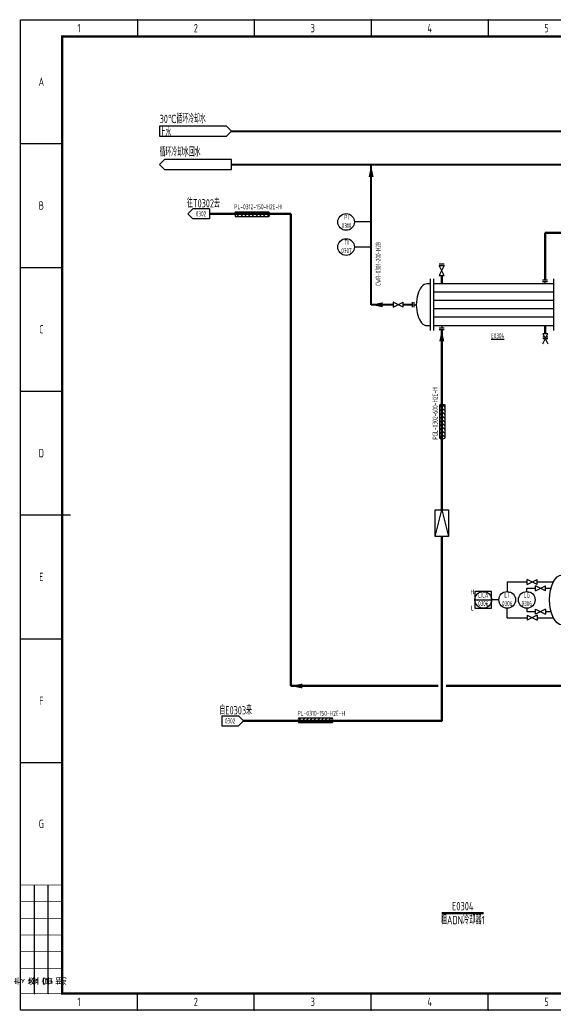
# Model space of a CAD drawing. Header units: millimetres. Extents: x 453 to 7190, y 523 to 4294.
# Drawn here: x 3225 to 3546, y 1317 to 1911 of the extents above; entities that cross this region are included whole.
import ezdxf

# ---------------------------------------------------------------- set-up
doc = ezdxf.new("R2010")
doc.units = ezdxf.units.MM
for name, color, linetype, lineweight in [('01-主物流线-粗实线', 134, 'Continuous', 80), ('03-设备外轮廓线-细实线', 7, 'Continuous', 25), ('04-设备内部件-细实线', 170, 'Continuous', 25), ('05-公用工程-冷却水与回水', 55, 'Continuous', 40), ('05-图框与标题栏', 7, 'Continuous', 25), ('09-文本', 7, 'Continuous', 25), ('10-流股接续标志', 7, 'Continuous', 25), ('11-文本', 7, 'Continuous', 25), ('11-管道组合号', 50, 'Continuous', 15), ('12-设备位号线', 7, 'Continuous', 80), ('14-箭头', 7, 'Continuous', 25), ('15-仪表', 190, 'Continuous', 25), ('16-阀门与管件', 102, 'Continuous', 25)]:
    doc.layers.add(name, color=color, linetype=linetype, lineweight=lineweight)
doc.layers.add('TITLE', color=7, linetype='Continuous')
doc.styles.add('3-gbcbig', font='gbenor.shx', dxfattribs={"width": 0.7, "height": 3, "bigfont": 'gbcbig.shx'})
doc.styles.add('5-gbcbig', font='gbenor.shx', dxfattribs={"width": 0.7, "height": 5, "bigfont": 'gbcbig.shx'})
doc.styles.add('头号烷家', font='gbenor.shx', dxfattribs={"width": 0.75, "height": 3, "bigfont": 'gbcbig.shx'})
doc.styles.add('工程字', font='gbenor.shx', dxfattribs={"bigfont": 'gbcbig.shx'})

# ---------------------------------------------------------------- blocks, each defined once
blk = doc.blocks.new('管道组合号')
at = {"layer": '11-管道组合号', "style": '头号烷家', "width": 0.75}
blk.add_attdef('管道组合号', (-4.3, 3.13), '', height=3, dxfattribs=at)

msp = doc.modelspace()

# ---------------------------------------------------------------- linework, layer by layer
for p, q in [((3538.66, 1755.24), (3541.66, 1755.24)), ((3538.66, 1754.24), (3541.66, 1754.24)), ((3540.16, 1752.74), (3540.16, 1754.24)), ((3460.48, 1741.74), (3460.48, 1738.74)), ((3461.48, 1741.74), (3461.48, 1738.74)), ((3479.73, 1726.24), (3476.73, 1726.24)), ((3479.73, 1725.24), (3476.73, 1725.24)), ((3478.23, 1727.74), (3478.23, 1726.24))]:
    msp.add_line(p, q)
at = {"layer": '01-主物流线-粗实线'}
for p, q in [((3387.71, 1794.69), (3339, 1794.69)), ((3387.71, 1511.6), (3387.71, 1794.69)), ((3540.16, 1755.24), (3540.16, 1783.29)), ((3639.84, 1783.29), (3540.23, 1783.29)), ((3478.23, 1752.74), (3478.23, 1757.74)), ((3478.23, 1725.24), (3478.23, 1660.61)), ((3540.23, 1727.74), (3540.23, 1722.74)), ((3478.23, 1617.22), (3478.23, 1660.61)), ((3475.98, 1511.6), (3387.71, 1511.6)), ((3569.68, 1511.6), (3480.85, 1511.6))]:
    msp.add_line(p, q, dxfattribs=at)
msp.add_lwpolyline([(3359.34, 1490.67), (3478.23, 1490.67), (3478.23, 1601.22)], dxfattribs=at)
at = {"layer": '03-设备外轮廓线-细实线'}
for p, q in [((3471.23, 1752.74), (3469.23, 1752.74)), ((3471.23, 1755.74), (3471.23, 1724.74)), ((3473.23, 1755.74), (3473.23, 1724.74)), ((3545.23, 1752.74), (3473.23, 1752.74)), ((3545.23, 1755.74), (3545.23, 1724.74)), ((3461.48, 1740.24), (3462.98, 1740.24)), ((3469.23, 1727.74), (3471.23, 1727.74)), ((3473.23, 1727.74), (3545.23, 1727.74))]:
    msp.add_line(p, q, dxfattribs=at)
msp.add_ellipse((3469.23, 1740.24), major_axis=(0, 12.5), ratio=0.5, start_param=0, end_param=3.141593, dxfattribs=at)
at = {"layer": '03-设备外轮廓线-细实线', "extrusion": (0, 0, -1)}
msp.add_ellipse((3550.4, 1563.27), major_axis=(0, 15), ratio=0.5, start_param=3.141593, end_param=6.283185, dxfattribs=at)
at = {"layer": '04-设备内部件-细实线'}
for p, q in [((3545.23, 1747.74), (3473.23, 1747.74)), ((3545.23, 1742.74), (3473.23, 1742.74)), ((3545.23, 1737.74), (3473.23, 1737.74)), ((3545.23, 1732.74), (3473.23, 1732.74))]:
    msp.add_line(p, q, dxfattribs=at)
at = {"layer": '05-公用工程-冷却水与回水', "lineweight": 40}
for p, q in [((3352.1, 1844.38), (3958.87, 1844.38)), ((3352.1, 1824.38), (3958.87, 1824.38))]:
    msp.add_line(p, q, dxfattribs=at)
at = {"layer": '05-公用工程-冷却水与回水'}
for p, q in [((3435.87, 1740.24), (3435.87, 1824.38)), ((3449.15, 1740.24), (3435.87, 1740.24)), ((3460.48, 1740.24), (3455.15, 1740.24))]:
    msp.add_line(p, q, dxfattribs=at)
at = {"layer": '05-图框与标题栏'}
for p, q in [((3295.75, 1911.16), (3295.75, 1901.16)), ((3365.83, 1911.16), (3365.83, 1901.16)), ((3435.92, 1911.16), (3435.92, 1901.16)), ((3506, 1911.16), (3506, 1901.16)), ((3225.67, 1836.91), (3250.67, 1836.91)), ((3225.67, 1762.66), (3250.67, 1762.66)), ((3225.67, 1688.41), (3250.67, 1688.41)), ((3225.67, 1539.91), (3250.67, 1539.91)), ((3225.67, 1465.66), (3250.67, 1465.66)), ((3234, 1327.16), (3234, 1392.16)), ((3242.33, 1327.16), (3242.33, 1392.16)), ((3295.75, 1317.16), (3295.75, 1327.16)), ((3365.83, 1317.16), (3365.83, 1327.16)), ((3435.92, 1317.16), (3435.92, 1327.16)), ((3506, 1317.16), (3506, 1327.16))]:
    msp.add_line(p, q, dxfattribs=at)
at = {"layer": '05-图框与标题栏', "const_width": 1.4}
msp.add_lwpolyline([(3250.67, 1901.16), (3250.67, 1327.16), (4056.67, 1327.16), (4056.67, 1901.16)], close=True, dxfattribs=at)
at = {"layer": '05-图框与标题栏'}
for points, const_width in [([(3225.67, 1614.16), (3255.67, 1614.16)], 0.8), ([(3250.67, 1392.16), (3225.67, 1392.16)], 0.4), ([(3250.67, 1382.16), (3225.67, 1382.16)], 0.4), ([(3250.67, 1372.16), (3225.67, 1372.16)], 0.4), ([(3250.67, 1362.16), (3225.67, 1362.16)], 0.4), ([(3250.67, 1352.16), (3225.67, 1352.16)], 0.4), ([(3250.67, 1342.16), (3225.67, 1342.16)], 0.4), ([(3250.67, 1327.16), (3225.67, 1327.16)], 0.4)]:
    msp.add_lwpolyline(points, dxfattribs=dict(at, const_width=const_width))
for p in [(3295.75, 1911.16), (3295.75, 1911.16), (3295.75, 1911.16), (3365.83, 1911.16), (3365.83, 1911.16), (3365.83, 1911.16), (3435.92, 1911.16), (3435.92, 1911.16), (3435.92, 1911.16), (3506, 1911.16), (3506, 1911.16), (3506, 1911.16), (3234, 1327.16), (3242.33, 1327.16), (3295.75, 1317.16), (3365.83, 1317.16), (3435.92, 1317.16), (3506, 1317.16)]:
    msp.add_point(p, dxfattribs=at)
at = {"layer": '10-流股接续标志'}
for p, q in [((3349.1, 1847.38), (3309.1, 1847.38)), ((3309.1, 1847.38), (3309.1, 1841.38)), ((3352.1, 1844.38), (3349.1, 1847.38)), ((3349.1, 1841.38), (3352.1, 1844.38)), ((3309.1, 1841.38), (3349.1, 1841.38)), ((3312.1, 1827.38), (3309.1, 1824.38)), ((3309.1, 1824.38), (3312.1, 1821.38)), ((3352.1, 1827.38), (3312.1, 1827.38)), ((3352.1, 1821.38), (3352.1, 1827.38)), ((3312.1, 1821.38), (3352.1, 1821.38)), ((3325.9, 1794.77), (3328.9, 1797.77)), ((3325.9, 1794.77), (3328.9, 1791.77)), ((3338.9, 1797.77), (3328.9, 1797.77)), ((3338.9, 1797.84), (3338.9, 1791.84)), ((3338.9, 1791.77), (3328.9, 1791.77)), ((3346.34, 1493.75), (3346.34, 1487.75)), ((3346.34, 1493.67), (3356.34, 1493.67)), ((3359.34, 1490.67), (3356.34, 1493.67)), ((3346.34, 1487.67), (3356.34, 1487.67)), ((3359.34, 1490.67), (3356.34, 1487.67))]:
    msp.add_line(p, q, dxfattribs=at)
at = {"layer": '11-文本'}
for p, q in [((3354.53, 1796), (3374.53, 1796)), ((3354.91, 1794.9), (3356.01, 1796)), ((3355.25, 1793), (3358.25, 1796)), ((3357.5, 1793), (3360.5, 1796)), ((3359.74, 1793), (3362.74, 1796)), ((3361.99, 1793), (3364.99, 1796)), ((3364.23, 1793), (3367.23, 1796)), ((3366.48, 1793), (3369.48, 1796)), ((3368.72, 1793), (3371.72, 1796)), ((3370.97, 1793), (3373.97, 1796)), ((3373.21, 1793), (3374.49, 1794.28)), ((3374.53, 1793), (3354.53, 1793)), ((3477.01, 1660.16), (3477.01, 1680.16)), ((3480.01, 1676.59), (3477.01, 1679.59)), ((3480.01, 1674.35), (3477.01, 1677.35)), ((3480.01, 1672.1), (3477.01, 1675.1)), ((3480.01, 1678.84), (3478.73, 1680.11)), ((3480.01, 1680.16), (3480.01, 1660.16)), ((3480.01, 1669.86), (3477.01, 1672.86)), ((3480.01, 1667.61), (3477.01, 1670.61)), ((3480.01, 1665.37), (3477.01, 1668.37)), ((3480.01, 1663.12), (3477.01, 1666.12)), ((3480.01, 1660.88), (3477.01, 1663.88)), ((3478.11, 1660.53), (3477.01, 1661.63)), ((3392.56, 1492.45), (3412.56, 1492.45)), ((3392.94, 1491.35), (3394.03, 1492.45)), ((3393.28, 1489.45), (3396.28, 1492.45)), ((3395.52, 1489.45), (3398.52, 1492.45)), ((3397.77, 1489.45), (3400.77, 1492.45)), ((3400.01, 1489.45), (3403.01, 1492.45)), ((3402.26, 1489.45), (3405.26, 1492.45)), ((3404.5, 1489.45), (3407.5, 1492.45)), ((3406.75, 1489.45), (3409.75, 1492.45)), ((3408.99, 1489.45), (3411.99, 1492.45)), ((3412.56, 1489.45), (3392.56, 1489.45)), ((3411.24, 1489.45), (3412.52, 1490.73))]:
    msp.add_line(p, q, dxfattribs=at)
for centre, radius, start, end in [((3355.67, 1795.02), 1.5, 139.56309, 215.9037), ((3373.44, 1795.17), 1.37, 319.99289, 37.26243), ((3477.84, 1679.06), 1.37, 49.99289, 127.26243), ((3477.98, 1661.3), 1.5, 229.56309, 305.9037), ((3393.7, 1491.47), 1.5, 139.56309, 215.9037), ((3411.46, 1491.61), 1.37, 319.99289, 37.26243)]:
    msp.add_arc(centre, radius, start, end, dxfattribs=at)
for points in [[(3354.53, 1796), (3354.89, 1794.84), (3354.35, 1793.91), (3354.53, 1793)], [(3477.01, 1660.16), (3478.16, 1660.52), (3479.1, 1659.98), (3480.01, 1660.16)], [(3392.56, 1492.45), (3392.92, 1491.29), (3392.38, 1490.36), (3392.56, 1489.45)]]:
    msp.add_spline(points, degree=3, dxfattribs=at)
for points in [[(3374.53, 1796), (3374.18, 1795.52), (3374.01, 1794.61), (3374.99, 1793.88), (3374.7, 1793.18), (3374.53, 1793)], [(3477.01, 1680.16), (3477.49, 1679.8), (3478.4, 1679.64), (3479.12, 1680.62), (3479.83, 1680.33), (3480.01, 1680.16)], [(3412.56, 1492.45), (3412.2, 1491.97), (3412.04, 1491.05), (3413.02, 1490.33), (3412.73, 1489.62), (3412.56, 1489.45)]]:
    msp.add_open_spline(points, degree=3, knots=[0, 0, 0, 0, 1.367527, 2.619727, 3.553416, 3.553416, 3.553416, 3.553416], dxfattribs=at)
at = {"layer": '12-设备位号线'}
msp.add_line((3503.3, 1375.34), (3478.3, 1375.34), dxfattribs=at)
at = {"layer": '14-箭头'}
for points in [[(3435.87, 1823.88, 0, 3, 0), (3435.87, 1816.88, 3, 3, 0)], [(3435.87, 1740.24, 0, 3, 0), (3442.87, 1740.24, 3, 3, 0)], [(3478.23, 1725.24, 0, 3, 0), (3478.23, 1718.24, 3, 3, 0)], [(3387.71, 1511.6, 0, 3, 0), (3394.71, 1511.6, 3, 3, 0)]]:
    msp.add_lwpolyline(points, format="xyseb", dxfattribs=at)
at = {"layer": '15-仪表'}
for p, q in [((3435.87, 1789.89), (3425.87, 1789.89)), ((3435.87, 1774.89), (3425.87, 1774.89)), ((3498.12, 1568.27), (3498.12, 1558.27)), ((3508.12, 1568.27), (3498.12, 1568.27)), ((3508.12, 1558.27), (3508.12, 1568.27)), ((3517.46, 1574), (3529.49, 1574)), ((3517.46, 1574), (3517.46, 1568.27)), ((3529.2, 1568.27), (3529.2, 1570.27)), ((3529.2, 1570.27), (3534.5, 1570.27)), ((3535.49, 1574), (3545.16, 1574)), ((3540.5, 1570.27), (3543.77, 1570.27)), ((3498.12, 1563.27), (3508.12, 1563.27)), ((3512.46, 1563.27), (3508.12, 1563.27)), ((3498.12, 1558.27), (3508.12, 1558.27)), ((3517.46, 1552.54), (3517.46, 1558.27)), ((3529.2, 1558.27), (3529.2, 1556.27)), ((3517.46, 1552.54), (3529.49, 1552.54)), ((3529.2, 1556.27), (3534.5, 1556.27)), ((3535.49, 1552.54), (3545.16, 1552.54)), ((3540.5, 1556.27), (3543.77, 1556.27))]:
    msp.add_line(p, q, dxfattribs=at)
for centre in [(3420.87, 1789.89), (3420.87, 1774.89), (3503.12, 1563.27), (3517.46, 1563.27), (3529.2, 1563.27)]:
    msp.add_circle(centre, 5, dxfattribs=at)
at = {"layer": '16-阀门与管件'}
for p, q in [((3476.73, 1764.74), (3479.73, 1764.74)), ((3476.73, 1763.74), (3479.73, 1763.74)), ((3479.73, 1757.74), (3476.73, 1763.74)), ((3479.73, 1763.74), (3476.73, 1757.74)), ((3476.73, 1757.74), (3479.73, 1757.74)), ((3449.15, 1741.74), (3449.15, 1738.74)), ((3455.15, 1738.74), (3449.15, 1741.74)), ((3449.15, 1738.74), (3455.15, 1741.74)), ((3455.15, 1738.74), (3455.15, 1741.74)), ((3541.73, 1722.74), (3538.73, 1722.74)), ((3538.73, 1722.74), (3541.73, 1716.74)), ((3538.73, 1716.74), (3541.73, 1722.74)), ((3541.73, 1720.75), (3538.73, 1720.75)), ((3541.73, 1719.75), (3538.73, 1719.75)), ((3474.23, 1617.22), (3482.23, 1617.22)), ((3474.23, 1601.22), (3474.23, 1617.22)), ((3474.23, 1601.22), (3478.23, 1617.22)), ((3478.23, 1617.22), (3482.23, 1601.22)), ((3482.23, 1617.22), (3482.23, 1601.22)), ((3482.23, 1601.22), (3474.23, 1601.22)), ((3535.49, 1572.5), (3529.49, 1575.5)), ((3529.49, 1572.5), (3535.49, 1575.5)), ((3529.49, 1572.5), (3529.49, 1575.5)), ((3535.49, 1572.5), (3535.49, 1575.5)), ((3540.5, 1568.77), (3534.5, 1571.77)), ((3534.5, 1568.77), (3540.5, 1571.77)), ((3534.5, 1568.77), (3534.5, 1571.77)), ((3540.5, 1568.77), (3540.5, 1571.77)), ((3534.5, 1554.77), (3534.5, 1557.77)), ((3540.5, 1557.77), (3534.5, 1554.77)), ((3534.5, 1557.77), (3540.5, 1554.77)), ((3540.5, 1557.77), (3540.5, 1554.77)), ((3535.49, 1554.04), (3529.49, 1551.04)), ((3529.49, 1554.04), (3535.49, 1551.04)), ((3529.49, 1554.04), (3529.49, 1551.04)), ((3535.49, 1554.04), (3535.49, 1551.04))]:
    msp.add_line(p, q, dxfattribs=at)
at = {"layer": 'TITLE'}
for p, q in [((3225.67, 1911.16), (4066.67, 1911.16)), ((3225.67, 1317.16), (3225.67, 1911.16)), ((4066.67, 1317.16), (3225.67, 1317.16))]:
    msp.add_line(p, q, dxfattribs=at)
msp.add_lwpolyline([(3225.67, 1911.16), (4066.67, 1911.16), (4066.67, 1317.16), (3225.67, 1317.16)], close=True, dxfattribs=at)

# ---------------------------------------------------------------- block references
at = {"layer": '11-管道组合号'}
for p, values in [((3358.04, 1794.39), {'管道组合号': 'PL-0312-150-H2E-H'}), ((3396.03, 1490.57), {'管道组合号': 'PL-0310-150-H2E-H'})]:
    msp.add_blockref('管道组合号', p, dxfattribs=at).add_auto_attribs(values)
at = {"layer": '11-管道组合号', "rotation": 90}
msp.add_blockref('管道组合号', (3478.88, 1663.63), dxfattribs=at).add_auto_attribs({'管道组合号': 'PGL-0302-600-H2E-H'})

# ---------------------------------------------------------------- texts
at = {"insert": (3511.77, 1721.7), "char_height": 3, "attachment_point": 5, "style": '3-gbcbig'}
msp.add_mtext_dynamic_manual_height_columns('{\\LE0304}', width=12.7249, gutter_width=35, heights=[12.14], dxfattribs=at)
at = {"char_height": 3, "width": 6.4536, "attachment_point": 1, "style": '3-gbcbig'}
for s, insert in [('H', (3495.57, 1569.41)), ('L', (3495.81, 1559.86))]:
    msp.add_mtext(s, dxfattribs=dict(at, insert=insert))
at = {"layer": '05-图框与标题栏', "char_height": 5, "attachment_point": 5, "style": '5-gbcbig'}
for s, width, gutter_width, insert in [('1', 70.0833, 25, (3260.71, 1906.16)), ('2', 70.0833, 12.5, (3330.79, 1906.16)), ('3', 70.0833, 25, (3400.87, 1906.16)), ('4', 70.0833, 25, (3470.96, 1906.16)), ('5', 70.0833, 25, (3541.04, 1906.16)), ('A', 25, 25, (3238.17, 1874.03)), ('B', 25, 25, (3238.17, 1799.78)), ('C', 25, 25, (3238.17, 1725.53)), ('D', 25, 25, (3238.17, 1651.28)), ('E', 25, 25, (3238.17, 1577.03)), ('F', 25, 25, (3238.17, 1502.78)), ('G', 25, 25, (3238.17, 1428.91)), ('1', 70.0833, 25, (3260.71, 1322.16)), ('2', 70.0833, 25, (3330.79, 1322.16)), ('3', 70.0833, 25, (3400.87, 1322.16)), ('4', 70.0833, 25, (3470.96, 1322.16)), ('5', 70.0833, 25, (3541.04, 1322.16))]:
    msp.add_mtext_dynamic_manual_height_columns(s, width=width, gutter_width=gutter_width, heights=[0], dxfattribs=dict(at, insert=insert))
at = {"layer": '05-图框与标题栏', "char_height": 5, "attachment_point": 5, "rotation": 90, "style": '工程字'}
for s, insert in [('专业', (3229.83, 1334.66)), ('签字', (3238.17, 1334.66)), ('日期', (3246.5, 1334.66))]:
    msp.add_mtext_dynamic_manual_height_columns(s, width=8.3333, gutter_width=25, heights=[0], dxfattribs=dict(at, insert=insert))
at = {"layer": '09-文本', "insert": (3490.8, 1375.31), "char_height": 5, "attachment_point": 5, "style": '5-gbcbig'}
msp.add_mtext_dynamic_manual_height_columns('{\\W0.75;E0304}\\P{\\A1;\\W0.75;粗ADN冷却器1}', width=59.0038, gutter_width=12.5, heights=[13.77], dxfattribs=at)
at = {"layer": '11-文本'}
for s, width, gutter_width, insert, char_height, attachment_point, style in [('30℃循环冷却水上水', 29.1659, 25, (3309.1, 1854.21), 5, 1, '5-gbcbig'), ('循环冷却水回水', 29.1659, 25, (3309.1, 1834.21), 5, 1, '5-gbcbig'), ('\\pi12.35445;往T0302去', 40, 12.5, (3313.17, 1803.59), 5, 1, '5-gbcbig'), ('0302', 10, 12.5, (3333.9, 1794.77), 3, 5, '3-gbcbig'), ('\\pi12.59895;自E0303来', 40, 12.5, (3332.35, 1499.49), 5, 1, '5-gbcbig'), ('0302', 10, 12.5, (3351.34, 1490.67), 3, 5, '3-gbcbig')]:
    msp.add_mtext_dynamic_manual_height_columns(s, width=width, gutter_width=gutter_width, heights=[0], dxfattribs=dict(at, insert=insert, char_height=char_height, attachment_point=attachment_point, style=style))
at = {"layer": '11-管道组合号', "insert": (3438.66, 1751.68), "char_height": 3, "attachment_point": 1, "rotation": 90, "style": '3-gbcbig'}
msp.add_mtext_dynamic_manual_height_columns('CWR-0301-200-H2B', width=21.0765, gutter_width=12.5, heights=[0], dxfattribs=at)
at = {"layer": '15-仪表', "ltscale": 10, "char_height": 3, "width": 10, "attachment_point": 5, "style": '3-gbcbig'}
for s, insert in [('{\\C0;PI\\P0310}', (3421.12, 1790.21)), ('{\\C0;TI\\P0307}', (3421.12, 1775.21)), ('{\\C0;LICA\\P0306}', (3503.12, 1563.59)), ('{\\C0;LT\\P0306}', (3517.46, 1563.59)), ('{\\C0;LG\\P0306}', (3529.2, 1563.59))]:
    msp.add_mtext(s, dxfattribs=dict(at, insert=insert))

doc.saveas('drawing.dxf')
